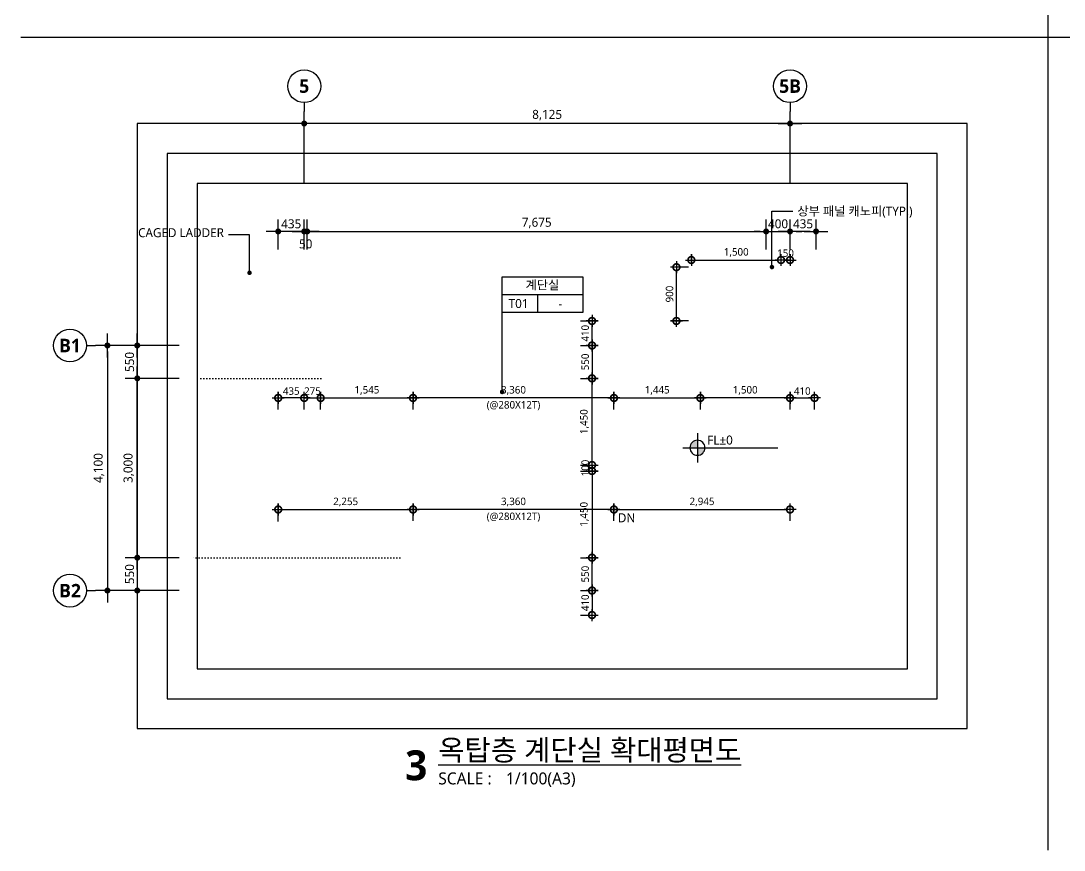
# Model space of a CAD drawing. Header units: millimetres. Extents: x 2325 to 124624, y 1250 to 28650.
# Drawn here: x 2325 to 19773, y 1250 to 15124 of the extents above; entities that cross this region are included whole.
import ezdxf
from ezdxf.enums import TextEntityAlignment as Align

# ---------------------------------------------------------------- set-up
doc = ezdxf.new("R2010")
doc.units = ezdxf.units.MM
doc.header["$LTSCALE"] = 200
doc.header["$PDMODE"] = 3
doc.linetypes.add('DOT-GAUN', pattern=[1.25, 0, -1.25])
doc.layers.get('Defpoints').update_dxf_attribs({"color": 137})
doc.layers.add('02Waste', color=171, linetype='Continuous', plot=False)
doc.layers.add('CEN-ETC', color=1, linetype='DOT-GAUN', plot=False)
for name, color, linetype in [('DIM', 7, 'Continuous'), ('DIM-INT', 7, 'Continuous'), ('SYM', 6, 'Continuous'), ('SYM-BUB', 3, 'Continuous'), ('SYM-LEAD', 6, 'Continuous'), ('SYM-LEVEL', 7, 'Continuous'), ('TEXT', 3, 'Continuous'), ('TEXT-NOTE', 6, 'Continuous')]:
    doc.layers.add(name, color=color, linetype=linetype)
doc.styles.add('맑은고딕', font='malgun.ttf')
doc.styles.add('맑은고딕B', font='malgunbd.ttf')
doc.styles.add('스타일1', font='malgun.ttf')
doc.dimstyles.new('CJA-S-50', dxfattribs={"dimscale": 50, "dimtxt": 2.5, "dimasz": 1, "dimexe": 2, "dimexo": 3, "dimgap": 1, "dimtad": 1, "dimdec": 0, "dimzin": 1, "dimdsep": 46, "dimlunit": 6, "dimtxsty": '스타일1', "dimblk": 'GAUN-DOT', "dimcen": -2, "dimdle": 2, "dimclrd": 256, "dimclre": 256, "dimclrt": 3, "dimadec": 0, "dimazin": 0, "dimtfac": 1, "dimtdec": 0, "dimtix": 1, "dimtmove": 2, "dimatfit": 3, "dimldrblk": 'DOTSMALL', "dimfxl": 1, "dimtolj": 1, "dimtzin": 1, "dimarcsym": 0})
doc.dimstyles.new('DIM-QD 1', dxfattribs={"dimscale": 100, "dimtxt": 3, "dimasz": 1.5, "dimexe": 1, "dimexo": 0, "dimgap": 1, "dimtad": 1, "dimdec": 3, "dimdsep": 46, "dimlunit": 6, "dimtxsty": '스타일1', "dimblk1": 'ARCHTICK', "dimblk2": 'DOT', "dimsah": 1, "dimcen": 0, "dimclrd": 256, "dimclre": 256, "dimclrt": 3, "dimazin": 2, "dimtfac": 1, "dimtdec": 3, "dimtix": 1, "dimtmove": 2, "dimatfit": 3, "dimldrblk": 'DOT', "dimfxl": 1, "dimtolj": 1, "dimtzin": 0, "dimarcsym": 0})
doc.dimstyles.new('GAUN-100', dxfattribs={"dimscale": 100, "dimtxt": 1.5, "dimasz": 1, "dimexe": 2, "dimexo": 3, "dimgap": 0.5, "dimtad": 1, "dimdec": 0, "dimzin": 1, "dimdsep": 46, "dimlunit": 6, "dimtxsty": '맑은고딕', "dimblk": 'CJDOT', "dimcen": 0.09, "dimdle": 1, "dimclrd": 256, "dimclre": 256, "dimclrt": 3, "dimadec": 0, "dimazin": 0, "dimtfac": 1, "dimtdec": 0, "dimtix": 1, "dimtmove": 2, "dimatfit": 3, "dimldrblk": 'CJDOT', "dimfxl": 1, "dimtolj": 1, "dimtzin": 1, "dimarcsym": 0})

# ---------------------------------------------------------------- blocks, each defined once
blk = doc.blocks.new('dwgtitle')
at = {"layer": 'SYM', "color": 3, "style": '스타일1'}
blk.add_text('SCALE :', height=4, dxfattribs=at).set_placement((12.25, -1.4))
for tag, p, height in [('%%UTITLE', (12.25, 6.59), 7), ('1/100', (34.89, -1.4), 4)]:
    blk.add_attdef(tag, p, '', height=height, dxfattribs=at)
at = {"layer": 'SYM', "color": 6, "style": '맑은고딕B'}
blk.add_attdef('A', text='', height=10, dxfattribs=at).set_placement((4.89, 5), align=Align.MIDDLE)
blk = doc.blocks.new('CJDOT')
blk.add_line((-2, 0), (2, 0))
at = {"const_width": 0.5}
blk.add_lwpolyline([(-0.25, 0, 1), (0.25, 0, 1)], format="xyb", close=True, dxfattribs=at)
blk = doc.blocks.new('*D70')
at = {"layer": 'Defpoints', "color": 0, "transparency": 16777216}
for p in [(7064, 13406), (7064, 12106), (15189, 12106)]:
    blk.add_point(p, dxfattribs=at)
at = {"layer": 'DIM', "lineweight": -2, "transparency": 16777216}
for p, q in [((7064, 12406), (7064, 13606)), ((15189, 12406), (15189, 13606)), ((15089, 13406), (7164, 13406))]:
    blk.add_line(p, q, dxfattribs=at)
at = {"layer": 'DIM', "lineweight": -2, "transparency": 16777216, "xscale": 100, "yscale": 100, "zscale": 100, "rotation": 180}
blk.add_blockref('CJDOT', (7064, 13406), dxfattribs=at)
at = {"layer": 'DIM', "lineweight": -2, "transparency": 16777216, "xscale": 100, "yscale": 100, "zscale": 100}
blk.add_blockref('CJDOT', (15189, 13406), dxfattribs=at)
at = {"layer": 'DIM', "color": 3, "transparency": 16777216, "insert": (11127, 13546), "char_height": 150, "attachment_point": 5, "style": '맑은고딕'}
blk.add_mtext('\\A1;8,125', dxfattribs=at)
blk = doc.blocks.new('*D71')
at = {"layer": 'Defpoints', "color": 0, "transparency": 16777216}
for p in [(7114, 11601), (7064, 11001), (7114, 11001)]:
    blk.add_point(p, dxfattribs=at)
at = {"layer": 'DIM', "lineweight": -2, "transparency": 16777216}
for p, q in [((7064, 11301), (7064, 11801)), ((7114, 11301), (7114, 11801)), ((6964, 11601), (6864, 11601)), ((7064, 11601), (7114, 11601)), ((7214, 11601), (7314, 11601))]:
    blk.add_line(p, q, dxfattribs=at)
at = {"layer": 'DIM', "lineweight": -2, "transparency": 16777216, "xscale": 100, "yscale": 100, "zscale": 100}
blk.add_blockref('CJDOT', (7064, 11601), dxfattribs=at)
at = {"layer": 'DIM', "lineweight": -2, "transparency": 16777216, "xscale": 100, "yscale": 100, "zscale": 100, "rotation": 180}
blk.add_blockref('CJDOT', (7114, 11601), dxfattribs=at)
at = {"layer": 'DIM', "color": 3, "transparency": 16777216, "insert": (7089, 11392), "char_height": 150, "attachment_point": 5, "style": '맑은고딕'}
blk.add_mtext('\\A1;50', dxfattribs=at)
blk = doc.blocks.new('*D69')
at = {"layer": 'Defpoints', "color": 0, "transparency": 16777216}
for p in [(15189, 11601), (14789, 11001), (15189, 11001)]:
    blk.add_point(p, dxfattribs=at)
at = {"layer": 'DIM', "lineweight": -2, "transparency": 16777216}
for p, q in [((14789, 11301), (14789, 11801)), ((15189, 11301), (15189, 11801)), ((14689, 11601), (14589, 11601)), ((14789, 11601), (15189, 11601)), ((15289, 11601), (15389, 11601))]:
    blk.add_line(p, q, dxfattribs=at)
at = {"layer": 'DIM', "lineweight": -2, "transparency": 16777216, "xscale": 100, "yscale": 100, "zscale": 100}
blk.add_blockref('CJDOT', (14789, 11601), dxfattribs=at)
at = {"layer": 'DIM', "lineweight": -2, "transparency": 16777216, "xscale": 100, "yscale": 100, "zscale": 100, "rotation": 180}
blk.add_blockref('CJDOT', (15189, 11601), dxfattribs=at)
at = {"layer": 'DIM', "color": 3, "transparency": 16777216, "insert": (14989, 11728), "char_height": 150, "attachment_point": 5, "style": '맑은고딕'}
blk.add_mtext('\\A1;400', dxfattribs=at)
blk = doc.blocks.new('_ARCHTICK')
at = {"color": 0, "linetype": 'ByBlock', "const_width": 0.15}
blk.add_lwpolyline([(-0.5, -0.5), (0.5, 0.5)], dxfattribs=at)
blk = doc.blocks.new('_DOT')
at = {"color": 0, "linetype": 'ByBlock'}
blk.add_line((-0.5, 0), (-1, 0), dxfattribs=at)
at = {"color": 0, "linetype": 'ByBlock', "const_width": 0.5}
blk.add_lwpolyline([(-0.25, 0, 1), (0.25, 0, 1)], format="xyb", close=True, dxfattribs=at)
blk = doc.blocks.new('GAUN-DOT')
at = {"linetype": 'ByBlock'}
for p, q in [((2, 0), (-2, 0)), ((0, -2), (0, 2))]:
    blk.add_line(p, q, dxfattribs=at)
at = {"const_width": 2.25}
blk.add_lwpolyline([(0, 0.28125, 1), (0, -0.28125, 1)], format="xyb", close=True, dxfattribs=at)
blk = doc.blocks.new('*D75')
at = {"layer": 'Defpoints', "color": 0, "transparency": 16777216}
for p in [(13289, 11003), (13639, 11003), (13639, 10103)]:
    blk.add_point(p, dxfattribs=at)
at = {"layer": 'DIM-INT', "lineweight": -2, "transparency": 16777216}
for p, q in [((13489, 11003), (13189, 11003)), ((13289, 10153), (13289, 10953)), ((13489, 10103), (13189, 10103))]:
    blk.add_line(p, q, dxfattribs=at)
at = {"layer": 'DIM-INT', "lineweight": -2, "transparency": 16777216, "xscale": 50, "yscale": 50, "zscale": 50}
for p, rotation in [((13289, 11003), 90), ((13289, 10103), 270)]:
    blk.add_blockref('GAUN-DOT', p, dxfattribs=dict(at, rotation=rotation))
at = {"layer": 'DIM-INT', "color": 3, "transparency": 16777216, "insert": (13174, 10553), "char_height": 125, "attachment_point": 5, "rotation": 90, "style": '스타일1'}
blk.add_mtext('\\A1;900', dxfattribs=at)
blk = doc.blocks.new('_DotSmall')
at = {"color": 0, "linetype": 'ByBlock', "const_width": 0.5}
blk.add_lwpolyline([(-0.0625, 0, 1), (0.0625, 0, 1)], format="xyb", close=True, dxfattribs=at)
blk = doc.blocks.new('*D76')
at = {"layer": 'Defpoints', "color": 0, "transparency": 16777216}
for p in [(15039, 11123), (13539, 10941), (15039, 10941)]:
    blk.add_point(p, dxfattribs=at)
at = {"layer": 'DIM-INT', "lineweight": -2, "transparency": 16777216}
for p, q in [((13539, 11091), (13539, 11223)), ((15039, 11091), (15039, 11223)), ((13589, 11123), (14989, 11123))]:
    blk.add_line(p, q, dxfattribs=at)
at = {"layer": 'DIM-INT', "lineweight": -2, "transparency": 16777216, "xscale": 50, "yscale": 50, "zscale": 50, "rotation": 180}
blk.add_blockref('GAUN-DOT', (13539, 11123), dxfattribs=at)
at = {"layer": 'DIM-INT', "lineweight": -2, "transparency": 16777216, "xscale": 50, "yscale": 50, "zscale": 50}
blk.add_blockref('GAUN-DOT', (15039, 11123), dxfattribs=at)
at = {"layer": 'DIM-INT', "color": 3, "transparency": 16777216, "insert": (14289, 11248), "char_height": 125, "attachment_point": 5, "style": '스타일1'}
blk.add_mtext('\\A1;1,500', dxfattribs=at)
blk = doc.blocks.new('LEVEL1')
at = {"layer": 'SYM-LEVEL'}
h = blk.add_hatch(color=6, dxfattribs=at)
edge = h.paths.add_edge_path()
edge.add_ellipse((4.87, 0), major_axis=(1.77, 1.77), ratio=1, start_angle=405, end_angle=495)
edge.add_line((2.37, 0), (4.87, 0))
edge.add_line((4.87, 0), (4.87, 2.5))
edge = h.paths.add_edge_path()
edge.add_ellipse((4.87, 0), major_axis=(1.77, 1.77), ratio=1, start_angle=225, end_angle=315)
edge.add_line((7.37, 0), (4.87, 0))
edge.add_line((4.87, 0), (4.87, -2.5))
at = {"layer": 'SYM-LEVEL', "color": 6}
for p, q in [((4.87, 4.87), (4.87, -4.87)), ((0, 0), (9.74, 0)), ((9.07, 0), (31.8, 0))]:
    blk.add_line(p, q, dxfattribs=at)
blk.add_ellipse((4.87, 0), major_axis=(1.77, 1.77), ratio=1, start_param=5.497787, end_param=11.780972, dxfattribs=at)
at = {"layer": 'SYM-LEVEL', "color": 3, "style": '스타일1'}
for tag, p in [('1층-바닥마감', (8.16, 1.11)), ('EL-+100', (8.16, -3.93))]:
    blk.add_attdef(tag, p, '', height=3, dxfattribs=at)
blk = doc.blocks.new('*D77')
at = {"layer": 'Defpoints', "color": 0, "transparency": 16777216}
for p in [(15039, 11123), (15039, 11001), (15189, 11001)]:
    blk.add_point(p, dxfattribs=at)
at = {"layer": 'DIM-INT', "lineweight": -2, "transparency": 16777216}
for p, q in [((15039, 11151), (15039, 11223)), ((15189, 11151), (15189, 11223)), ((14989, 11123), (14939, 11123)), ((15189, 11123), (15039, 11123)), ((15239, 11123), (15289, 11123))]:
    blk.add_line(p, q, dxfattribs=at)
at = {"layer": 'DIM-INT', "lineweight": -2, "transparency": 16777216, "xscale": 50, "yscale": 50, "zscale": 50}
blk.add_blockref('GAUN-DOT', (15039, 11123), dxfattribs=at)
at = {"layer": 'DIM-INT', "lineweight": -2, "transparency": 16777216, "xscale": 50, "yscale": 50, "zscale": 50, "rotation": 180}
blk.add_blockref('GAUN-DOT', (15189, 11123), dxfattribs=at)
at = {"layer": 'DIM-INT', "color": 3, "transparency": 16777216, "insert": (15114, 11238), "char_height": 125, "attachment_point": 5, "style": '스타일1'}
blk.add_mtext('\\A1;150', dxfattribs=at)
blk = doc.blocks.new('NEW_BUB')
at = {"layer": 'SYM-BUB', "color": 6}
blk.add_line((0, 3), (0, 0), dxfattribs=at)
blk.add_circle((0, 8.5), 5.5, dxfattribs=at)
at = {"layer": 'SYM-BUB', "color": 3, "style": '맑은고딕B'}
blk.add_attdef('X', text='', height=4.5, dxfattribs=at).set_placement((0, 8.5), align=Align.MIDDLE)
blk = doc.blocks.new('*D87')
at = {"layer": 'Defpoints', "color": 0, "transparency": 16777216}
for p in [(5272, 9693), (3772, 5593), (5272, 5593)]:
    blk.add_point(p, dxfattribs=at)
at = {"layer": 'DIM', "lineweight": -2, "transparency": 16777216}
for p, q in [((4972, 9693), (3572, 9693)), ((3772, 9593), (3772, 5693)), ((4972, 5593), (3572, 5593))]:
    blk.add_line(p, q, dxfattribs=at)
at = {"layer": 'DIM', "lineweight": -2, "transparency": 16777216, "xscale": 100, "yscale": 100, "zscale": 100}
for p, rotation in [((3772, 9693), 90), ((3772, 5593), 270)]:
    blk.add_blockref('CJDOT', p, dxfattribs=dict(at, rotation=rotation))
at = {"layer": 'DIM', "color": 3, "transparency": 16777216, "insert": (3631, 7643), "char_height": 150, "attachment_point": 5, "rotation": 90, "style": '맑은고딕'}
blk.add_mtext('\\A1;4,100', dxfattribs=at)
blk = doc.blocks.new('*D88')
at = {"layer": 'Defpoints', "color": 0, "transparency": 16777216}
for p in [(4272, 9143), (5272, 9143), (5272, 6143)]:
    blk.add_point(p, dxfattribs=at)
at = {"layer": 'DIM', "lineweight": -2, "transparency": 16777216}
for p, q in [((4972, 9143), (4072, 9143)), ((4272, 6243), (4272, 9043)), ((4972, 6143), (4072, 6143))]:
    blk.add_line(p, q, dxfattribs=at)
at = {"layer": 'DIM', "lineweight": -2, "transparency": 16777216, "xscale": 100, "yscale": 100, "zscale": 100}
for p, rotation in [((4272, 9143), 90), ((4272, 6143), 270)]:
    blk.add_blockref('CJDOT', p, dxfattribs=dict(at, rotation=rotation))
at = {"layer": 'DIM', "color": 3, "transparency": 16777216, "insert": (4131, 7643), "char_height": 150, "attachment_point": 5, "rotation": 90, "style": '맑은고딕'}
blk.add_mtext('\\A1;3,000', dxfattribs=at)
blk = doc.blocks.new('room')
at = {"layer": 'TEXT-NOTE'}
for p, q in [((0, 0), (0, 12)), ((0, 12), (27, 12)), ((27, 12), (27, 0)), ((0, 6), (27, 6)), ((12, 0), (12, 6)), ((27, 0), (0, 0))]:
    blk.add_line(p, q, dxfattribs=at)
at = {"layer": 'TEXT-NOTE', "color": 3, "style": '스타일1'}
for tag, p in [('실명', (13.5, 9.28)), ('101', (5.53, 3.02)), ('2400', (19.5, 3))]:
    blk.add_attdef(tag, text='', height=3, dxfattribs=at).set_placement(p, align=Align.MIDDLE)
blk = doc.blocks.new('*D89')
at = {"layer": 'Defpoints', "color": 0, "transparency": 16777216}
for p in [(5272, 9693), (4272, 9143), (5272, 9143)]:
    blk.add_point(p, dxfattribs=at)
at = {"layer": 'DIM', "lineweight": -2, "transparency": 16777216}
for p, q in [((4972, 9693), (4072, 9693)), ((4272, 9593), (4272, 9243)), ((4972, 9143), (4072, 9143))]:
    blk.add_line(p, q, dxfattribs=at)
at = {"layer": 'DIM', "lineweight": -2, "transparency": 16777216, "xscale": 100, "yscale": 100, "zscale": 100}
for p, rotation in [((4272, 9693), 90), ((4272, 9143), 270)]:
    blk.add_blockref('CJDOT', p, dxfattribs=dict(at, rotation=rotation))
at = {"layer": 'DIM', "color": 3, "transparency": 16777216, "insert": (4144, 9418), "char_height": 150, "attachment_point": 5, "rotation": 90, "style": '맑은고딕'}
blk.add_mtext('\\A1;550', dxfattribs=at)
blk = doc.blocks.new('*D90')
at = {"layer": 'Defpoints', "color": 0, "transparency": 16777216}
for p in [(8884, 8815), (7339, 8474), (8884, 8474)]:
    blk.add_point(p, dxfattribs=at)
at = {"layer": 'DIM-INT', "lineweight": -2, "transparency": 16777216}
for p, q in [((7339, 8624), (7339, 8915)), ((8884, 8624), (8884, 8915)), ((7389, 8815), (8834, 8815))]:
    blk.add_line(p, q, dxfattribs=at)
at = {"layer": 'DIM-INT', "lineweight": -2, "transparency": 16777216, "xscale": 50, "yscale": 50, "zscale": 50, "rotation": 180}
blk.add_blockref('GAUN-DOT', (7339, 8815), dxfattribs=at)
at = {"layer": 'DIM-INT', "lineweight": -2, "transparency": 16777216, "xscale": 50, "yscale": 50, "zscale": 50}
blk.add_blockref('GAUN-DOT', (8884, 8815), dxfattribs=at)
at = {"layer": 'DIM-INT', "color": 3, "transparency": 16777216, "insert": (8112, 8941), "char_height": 125, "attachment_point": 5, "style": '스타일1'}
blk.add_mtext('\\A1;1,545', dxfattribs=at)
blk = doc.blocks.new('*D91')
at = {"layer": 'Defpoints', "color": 0, "transparency": 16777216}
for p in [(8884, 8815), (8884, 8474), (12244, 8474)]:
    blk.add_point(p, dxfattribs=at)
at = {"layer": 'DIM-INT', "lineweight": -2, "transparency": 16777216}
for p, q in [((8884, 8624), (8884, 8915)), ((12244, 8624), (12244, 8915)), ((12194, 8815), (8934, 8815))]:
    blk.add_line(p, q, dxfattribs=at)
at = {"layer": 'DIM-INT', "lineweight": -2, "transparency": 16777216, "xscale": 50, "yscale": 50, "zscale": 50, "rotation": 180}
blk.add_blockref('GAUN-DOT', (8884, 8815), dxfattribs=at)
at = {"layer": 'DIM-INT', "lineweight": -2, "transparency": 16777216, "xscale": 50, "yscale": 50, "zscale": 50}
blk.add_blockref('GAUN-DOT', (12244, 8815), dxfattribs=at)
at = {"layer": 'DIM-INT', "color": 3, "transparency": 16777216, "char_height": 125, "attachment_point": 5, "style": '스타일1'}
for s, insert in [('\\A1;3,360', (10564, 8940)), ('\\A1;(@280X12T)', (10564, 8687))]:
    blk.add_mtext(s, dxfattribs=dict(at, insert=insert))
blk = doc.blocks.new('*D92')
at = {"layer": 'Defpoints', "color": 0, "transparency": 16777216}
for p in [(13689, 8815), (12244, 8474), (13689, 8474)]:
    blk.add_point(p, dxfattribs=at)
at = {"layer": 'DIM-INT', "lineweight": -2, "transparency": 16777216}
for p, q in [((12244, 8624), (12244, 8915)), ((13689, 8624), (13689, 8915)), ((12294, 8815), (13639, 8815))]:
    blk.add_line(p, q, dxfattribs=at)
at = {"layer": 'DIM-INT', "lineweight": -2, "transparency": 16777216, "xscale": 50, "yscale": 50, "zscale": 50, "rotation": 180}
blk.add_blockref('GAUN-DOT', (12244, 8815), dxfattribs=at)
at = {"layer": 'DIM-INT', "lineweight": -2, "transparency": 16777216, "xscale": 50, "yscale": 50, "zscale": 50}
blk.add_blockref('GAUN-DOT', (13689, 8815), dxfattribs=at)
at = {"layer": 'DIM-INT', "color": 3, "transparency": 16777216, "insert": (12967, 8941), "char_height": 125, "attachment_point": 5, "style": '스타일1'}
blk.add_mtext('\\A1;1,445', dxfattribs=at)
blk = doc.blocks.new('*D93')
at = {"layer": 'Defpoints', "color": 0, "transparency": 16777216}
for p in [(8884, 6949), (6629, 6596), (8884, 6607)]:
    blk.add_point(p, dxfattribs=at)
at = {"layer": 'DIM-INT', "lineweight": -2, "transparency": 16777216}
for p, q in [((6629, 6746), (6629, 7049)), ((8884, 6757), (8884, 7049)), ((6679, 6949), (8834, 6949))]:
    blk.add_line(p, q, dxfattribs=at)
at = {"layer": 'DIM-INT', "lineweight": -2, "transparency": 16777216, "xscale": 50, "yscale": 50, "zscale": 50, "rotation": 180}
blk.add_blockref('GAUN-DOT', (6629, 6949), dxfattribs=at)
at = {"layer": 'DIM-INT', "lineweight": -2, "transparency": 16777216, "xscale": 50, "yscale": 50, "zscale": 50}
blk.add_blockref('GAUN-DOT', (8884, 6949), dxfattribs=at)
at = {"layer": 'DIM-INT', "color": 3, "transparency": 16777216, "insert": (7757, 7074), "char_height": 125, "attachment_point": 5, "style": '스타일1'}
blk.add_mtext('\\A1;2,255', dxfattribs=at)
blk = doc.blocks.new('*D94')
at = {"layer": 'Defpoints', "color": 0, "transparency": 16777216}
for p in [(8884, 6949), (8884, 6607), (12244, 6607)]:
    blk.add_point(p, dxfattribs=at)
at = {"layer": 'DIM-INT', "lineweight": -2, "transparency": 16777216}
for p, q in [((8884, 6757), (8884, 7049)), ((12244, 6757), (12244, 7049)), ((12194, 6949), (8934, 6949))]:
    blk.add_line(p, q, dxfattribs=at)
at = {"layer": 'DIM-INT', "lineweight": -2, "transparency": 16777216, "xscale": 50, "yscale": 50, "zscale": 50, "rotation": 180}
blk.add_blockref('GAUN-DOT', (8884, 6949), dxfattribs=at)
at = {"layer": 'DIM-INT', "lineweight": -2, "transparency": 16777216, "xscale": 50, "yscale": 50, "zscale": 50}
blk.add_blockref('GAUN-DOT', (12244, 6949), dxfattribs=at)
at = {"layer": 'DIM-INT', "color": 3, "transparency": 16777216, "char_height": 125, "attachment_point": 5, "style": '스타일1'}
for s, insert in [('\\A1;3,360', (10564, 7074)), ('\\A1;(@280X12T)', (10564, 6821))]:
    blk.add_mtext(s, dxfattribs=dict(at, insert=insert))
blk = doc.blocks.new('*D95')
at = {"layer": 'Defpoints', "color": 0, "transparency": 16777216}
for p in [(15189, 6949), (12244, 6607), (15189, 6607)]:
    blk.add_point(p, dxfattribs=at)
at = {"layer": 'DIM-INT', "lineweight": -2, "transparency": 16777216}
for p, q in [((12244, 6757), (12244, 7049)), ((15189, 6757), (15189, 7049)), ((12294, 6949), (15139, 6949))]:
    blk.add_line(p, q, dxfattribs=at)
at = {"layer": 'DIM-INT', "lineweight": -2, "transparency": 16777216, "xscale": 50, "yscale": 50, "zscale": 50, "rotation": 180}
blk.add_blockref('GAUN-DOT', (12244, 6949), dxfattribs=at)
at = {"layer": 'DIM-INT', "lineweight": -2, "transparency": 16777216, "xscale": 50, "yscale": 50, "zscale": 50}
blk.add_blockref('GAUN-DOT', (15189, 6949), dxfattribs=at)
at = {"layer": 'DIM-INT', "color": 3, "transparency": 16777216, "insert": (13717, 7074), "char_height": 125, "attachment_point": 5, "style": '스타일1'}
blk.add_mtext('\\A1;2,945', dxfattribs=at)
blk = doc.blocks.new('*D96')
at = {"layer": 'Defpoints', "color": 0, "transparency": 16777216}
for p in [(11536, 7593), (11536, 6143), (11878, 6143)]:
    blk.add_point(p, dxfattribs=at)
at = {"layer": 'DIM-INT', "lineweight": -2, "transparency": 16777216}
for p, q in [((11686, 7593), (11978, 7593)), ((11878, 7543), (11878, 6193)), ((11686, 6143), (11978, 6143))]:
    blk.add_line(p, q, dxfattribs=at)
at = {"layer": 'DIM-INT', "lineweight": -2, "transparency": 16777216, "xscale": 50, "yscale": 50, "zscale": 50}
for p, rotation in [((11878, 7593), 90), ((11878, 6143), 270)]:
    blk.add_blockref('GAUN-DOT', p, dxfattribs=dict(at, rotation=rotation))
at = {"layer": 'DIM-INT', "color": 3, "transparency": 16777216, "insert": (11752, 6868), "char_height": 125, "attachment_point": 5, "rotation": 90, "style": '스타일1'}
blk.add_mtext('\\A1;1,450', dxfattribs=at)
blk = doc.blocks.new('*D97')
at = {"layer": 'Defpoints', "color": 0, "transparency": 16777216}
for p in [(11536, 7693), (11878, 7693), (11536, 7593)]:
    blk.add_point(p, dxfattribs=at)
at = {"layer": 'DIM-INT', "lineweight": -2, "transparency": 16777216}
for p, q in [((11686, 7693), (11978, 7693)), ((11878, 7743), (11878, 7793)), ((11878, 7593), (11878, 7693)), ((11686, 7593), (11978, 7593)), ((11878, 7543), (11878, 7493))]:
    blk.add_line(p, q, dxfattribs=at)
at = {"layer": 'DIM-INT', "lineweight": -2, "transparency": 16777216, "xscale": 50, "yscale": 50, "zscale": 50}
for p, rotation in [((11878, 7693), 270), ((11878, 7593), 90)]:
    blk.add_blockref('GAUN-DOT', p, dxfattribs=dict(at, rotation=rotation))
at = {"layer": 'DIM-INT', "color": 3, "transparency": 16777216, "insert": (11763, 7643), "char_height": 125, "attachment_point": 5, "rotation": 90, "style": '스타일1'}
blk.add_mtext('\\A1;100', dxfattribs=at)
blk = doc.blocks.new('*D98')
at = {"layer": 'Defpoints', "color": 0, "transparency": 16777216}
for p in [(11536, 9143), (11878, 9143), (11536, 7693)]:
    blk.add_point(p, dxfattribs=at)
at = {"layer": 'DIM-INT', "lineweight": -2, "transparency": 16777216}
for p, q in [((11686, 9143), (11978, 9143)), ((11878, 7743), (11878, 9093)), ((11686, 7693), (11978, 7693))]:
    blk.add_line(p, q, dxfattribs=at)
at = {"layer": 'DIM-INT', "lineweight": -2, "transparency": 16777216, "xscale": 50, "yscale": 50, "zscale": 50}
for p, rotation in [((11878, 9143), 90), ((11878, 7693), 270)]:
    blk.add_blockref('GAUN-DOT', p, dxfattribs=dict(at, rotation=rotation))
at = {"layer": 'DIM-INT', "color": 3, "transparency": 16777216, "insert": (11752, 8418), "char_height": 125, "attachment_point": 5, "rotation": 90, "style": '스타일1'}
blk.add_mtext('\\A1;1,450', dxfattribs=at)
blk = doc.blocks.new('*D99')
at = {"layer": 'Defpoints', "color": 0, "transparency": 16777216}
for p in [(5272, 6143), (4272, 5593), (5272, 5593)]:
    blk.add_point(p, dxfattribs=at)
at = {"layer": 'DIM', "lineweight": -2, "transparency": 16777216}
for p, q in [((4972, 6143), (4072, 6143)), ((4272, 6043), (4272, 5693)), ((4972, 5593), (4072, 5593))]:
    blk.add_line(p, q, dxfattribs=at)
at = {"layer": 'DIM', "lineweight": -2, "transparency": 16777216, "xscale": 100, "yscale": 100, "zscale": 100}
for p, rotation in [((4272, 6143), 90), ((4272, 5593), 270)]:
    blk.add_blockref('CJDOT', p, dxfattribs=dict(at, rotation=rotation))
at = {"layer": 'DIM', "color": 3, "transparency": 16777216, "insert": (4144, 5868), "char_height": 150, "attachment_point": 5, "rotation": 90, "style": '맑은고딕'}
blk.add_mtext('\\A1;550', dxfattribs=at)
blk = doc.blocks.new('*D100')
at = {"layer": 'Defpoints', "color": 0, "transparency": 16777216}
for p in [(6629, 8815), (6629, 8474), (7064, 8474)]:
    blk.add_point(p, dxfattribs=at)
at = {"layer": 'DIM-INT', "lineweight": -2, "transparency": 16777216}
for p, q in [((6629, 8624), (6629, 8915)), ((7064, 8624), (7064, 8915)), ((7014, 8815), (6679, 8815))]:
    blk.add_line(p, q, dxfattribs=at)
at = {"layer": 'DIM-INT', "lineweight": -2, "transparency": 16777216, "xscale": 50, "yscale": 50, "zscale": 50, "rotation": 180}
blk.add_blockref('GAUN-DOT', (6629, 8815), dxfattribs=at)
at = {"layer": 'DIM-INT', "lineweight": -2, "transparency": 16777216, "xscale": 50, "yscale": 50, "zscale": 50}
blk.add_blockref('GAUN-DOT', (7064, 8815), dxfattribs=at)
at = {"layer": 'DIM-INT', "color": 3, "transparency": 16777216, "insert": (6847, 8930), "char_height": 125, "attachment_point": 5, "style": '스타일1'}
blk.add_mtext('\\A1;435', dxfattribs=at)
blk = doc.blocks.new('*D86')
at = {"layer": 'Defpoints', "color": 0, "transparency": 16777216}
for p in [(11536, 9693), (11536, 9143), (11878, 9143)]:
    blk.add_point(p, dxfattribs=at)
at = {"layer": 'DIM-INT', "lineweight": -2, "transparency": 16777216}
for p, q in [((11686, 9693), (11978, 9693)), ((11878, 9643), (11878, 9193)), ((11686, 9143), (11978, 9143))]:
    blk.add_line(p, q, dxfattribs=at)
at = {"layer": 'DIM-INT', "lineweight": -2, "transparency": 16777216, "xscale": 50, "yscale": 50, "zscale": 50}
for p, rotation in [((11878, 9693), 90), ((11878, 9143), 270)]:
    blk.add_blockref('GAUN-DOT', p, dxfattribs=dict(at, rotation=rotation))
at = {"layer": 'DIM-INT', "color": 3, "transparency": 16777216, "insert": (11763, 9418), "char_height": 125, "attachment_point": 5, "rotation": 90, "style": '스타일1'}
blk.add_mtext('\\A1;550', dxfattribs=at)
blk = doc.blocks.new('*D85')
at = {"layer": 'Defpoints', "color": 0, "transparency": 16777216}
for p in [(11536, 6143), (11878, 6143), (11536, 5593)]:
    blk.add_point(p, dxfattribs=at)
at = {"layer": 'DIM-INT', "lineweight": -2, "transparency": 16777216}
for p, q in [((11686, 6143), (11978, 6143)), ((11878, 5643), (11878, 6093)), ((11686, 5593), (11978, 5593))]:
    blk.add_line(p, q, dxfattribs=at)
at = {"layer": 'DIM-INT', "lineweight": -2, "transparency": 16777216, "xscale": 50, "yscale": 50, "zscale": 50}
for p, rotation in [((11878, 6143), 90), ((11878, 5593), 270)]:
    blk.add_blockref('GAUN-DOT', p, dxfattribs=dict(at, rotation=rotation))
at = {"layer": 'DIM-INT', "color": 3, "transparency": 16777216, "insert": (11763, 5868), "char_height": 125, "attachment_point": 5, "rotation": 90, "style": '스타일1'}
blk.add_mtext('\\A1;550', dxfattribs=at)
blk = doc.blocks.new('*D102')
at = {"layer": 'Defpoints', "color": 0, "transparency": 16777216}
for p in [(11536, 10103), (11878, 10103), (11536, 9693)]:
    blk.add_point(p, dxfattribs=at)
at = {"layer": 'DIM-INT', "lineweight": -2, "transparency": 16777216}
for p, q in [((11686, 10103), (11978, 10103)), ((11878, 9743), (11878, 10053)), ((11686, 9693), (11978, 9693))]:
    blk.add_line(p, q, dxfattribs=at)
at = {"layer": 'DIM-INT', "lineweight": -2, "transparency": 16777216, "xscale": 50, "yscale": 50, "zscale": 50}
for p, rotation in [((11878, 10103), 90), ((11878, 9693), 270)]:
    blk.add_blockref('GAUN-DOT', p, dxfattribs=dict(at, rotation=rotation))
at = {"layer": 'DIM-INT', "color": 3, "transparency": 16777216, "insert": (11763, 9898), "char_height": 125, "attachment_point": 5, "rotation": 90, "style": '스타일1'}
blk.add_mtext('\\A1;410', dxfattribs=at)
blk = doc.blocks.new('*D103')
at = {"layer": 'Defpoints', "color": 0, "transparency": 16777216}
for p in [(11536, 5593), (11536, 5183), (11878, 5183)]:
    blk.add_point(p, dxfattribs=at)
at = {"layer": 'DIM-INT', "lineweight": -2, "transparency": 16777216}
for p, q in [((11686, 5593), (11978, 5593)), ((11878, 5543), (11878, 5233)), ((11686, 5183), (11978, 5183))]:
    blk.add_line(p, q, dxfattribs=at)
at = {"layer": 'DIM-INT', "lineweight": -2, "transparency": 16777216, "xscale": 50, "yscale": 50, "zscale": 50}
for p, rotation in [((11878, 5593), 90), ((11878, 5183), 270)]:
    blk.add_blockref('GAUN-DOT', p, dxfattribs=dict(at, rotation=rotation))
at = {"layer": 'DIM-INT', "color": 3, "transparency": 16777216, "insert": (11763, 5388), "char_height": 125, "attachment_point": 5, "rotation": 90, "style": '스타일1'}
blk.add_mtext('\\A1;410', dxfattribs=at)
blk = doc.blocks.new('*D104')
at = {"layer": 'Defpoints', "color": 0, "transparency": 16777216}
for p in [(13689, 8815), (13689, 8474), (15189, 8474)]:
    blk.add_point(p, dxfattribs=at)
at = {"layer": 'DIM-INT', "lineweight": -2, "transparency": 16777216}
for p, q in [((13689, 8624), (13689, 8915)), ((15189, 8624), (15189, 8915)), ((15139, 8815), (13739, 8815))]:
    blk.add_line(p, q, dxfattribs=at)
at = {"layer": 'DIM-INT', "lineweight": -2, "transparency": 16777216, "xscale": 50, "yscale": 50, "zscale": 50, "rotation": 180}
blk.add_blockref('GAUN-DOT', (13689, 8815), dxfattribs=at)
at = {"layer": 'DIM-INT', "lineweight": -2, "transparency": 16777216, "xscale": 50, "yscale": 50, "zscale": 50}
blk.add_blockref('GAUN-DOT', (15189, 8815), dxfattribs=at)
at = {"layer": 'DIM-INT', "color": 3, "transparency": 16777216, "insert": (14439, 8941), "char_height": 125, "attachment_point": 5, "style": '스타일1'}
blk.add_mtext('\\A1;1,500', dxfattribs=at)
blk = doc.blocks.new('*D105')
at = {"layer": 'Defpoints', "color": 0, "transparency": 16777216}
for p in [(15599, 8815), (15189, 8474), (15599, 8474)]:
    blk.add_point(p, dxfattribs=at)
at = {"layer": 'DIM-INT', "lineweight": -2, "transparency": 16777216}
for p, q in [((15189, 8624), (15189, 8915)), ((15599, 8624), (15599, 8915)), ((15239, 8815), (15549, 8815))]:
    blk.add_line(p, q, dxfattribs=at)
at = {"layer": 'DIM-INT', "lineweight": -2, "transparency": 16777216, "xscale": 50, "yscale": 50, "zscale": 50, "rotation": 180}
blk.add_blockref('GAUN-DOT', (15189, 8815), dxfattribs=at)
at = {"layer": 'DIM-INT', "lineweight": -2, "transparency": 16777216, "xscale": 50, "yscale": 50, "zscale": 50}
blk.add_blockref('GAUN-DOT', (15599, 8815), dxfattribs=at)
at = {"layer": 'DIM-INT', "color": 3, "transparency": 16777216, "insert": (15394, 8930), "char_height": 125, "attachment_point": 5, "style": '스타일1'}
blk.add_mtext('\\A1;410', dxfattribs=at)
blk = doc.blocks.new('*D106')
at = {"layer": 'Defpoints', "color": 0, "transparency": 16777216}
for p in [(7339, 8815), (7064, 8474), (7339, 8474)]:
    blk.add_point(p, dxfattribs=at)
at = {"layer": 'DIM-INT', "lineweight": -2, "transparency": 16777216}
for p, q in [((7064, 8624), (7064, 8915)), ((7339, 8624), (7339, 8915)), ((7014, 8815), (6964, 8815)), ((7064, 8815), (7339, 8815)), ((7389, 8815), (7439, 8815))]:
    blk.add_line(p, q, dxfattribs=at)
at = {"layer": 'DIM-INT', "lineweight": -2, "transparency": 16777216, "xscale": 50, "yscale": 50, "zscale": 50}
blk.add_blockref('GAUN-DOT', (7064, 8815), dxfattribs=at)
at = {"layer": 'DIM-INT', "lineweight": -2, "transparency": 16777216, "xscale": 50, "yscale": 50, "zscale": 50, "rotation": 180}
blk.add_blockref('GAUN-DOT', (7339, 8815), dxfattribs=at)
at = {"layer": 'DIM-INT', "color": 3, "transparency": 16777216, "insert": (7202, 8930), "char_height": 125, "attachment_point": 5, "style": '스타일1'}
blk.add_mtext('\\A1;275', dxfattribs=at)
blk = doc.blocks.new('*D262')
at = {"layer": 'Defpoints', "color": 0, "transparency": 16777216}
for p in [(14789, 11601), (7114, 11001), (14789, 11001)]:
    blk.add_point(p, dxfattribs=at)
at = {"layer": 'DIM', "lineweight": -2, "transparency": 16777216}
for p, q in [((7114, 11301), (7114, 11801)), ((14789, 11301), (14789, 11801)), ((7214, 11601), (14689, 11601))]:
    blk.add_line(p, q, dxfattribs=at)
at = {"layer": 'DIM', "lineweight": -2, "transparency": 16777216, "xscale": 100, "yscale": 100, "zscale": 100, "rotation": 180}
blk.add_blockref('CJDOT', (7114, 11601), dxfattribs=at)
at = {"layer": 'DIM', "lineweight": -2, "transparency": 16777216, "xscale": 100, "yscale": 100, "zscale": 100}
blk.add_blockref('CJDOT', (14789, 11601), dxfattribs=at)
at = {"layer": 'DIM', "color": 3, "transparency": 16777216, "insert": (10952, 11741), "char_height": 150, "attachment_point": 5, "style": '맑은고딕'}
blk.add_mtext('\\A1;7,675', dxfattribs=at)
blk = doc.blocks.new('*D264')
at = {"layer": 'Defpoints', "color": 0, "transparency": 16777216}
for p in [(6629, 11601), (6629, 11001), (7064, 11001)]:
    blk.add_point(p, dxfattribs=at)
at = {"layer": 'DIM', "lineweight": -2, "transparency": 16777216}
for p, q in [((6629, 11301), (6629, 11801)), ((7064, 11301), (7064, 11801)), ((6964, 11601), (6729, 11601))]:
    blk.add_line(p, q, dxfattribs=at)
at = {"layer": 'DIM', "lineweight": -2, "transparency": 16777216, "xscale": 100, "yscale": 100, "zscale": 100, "rotation": 180}
blk.add_blockref('CJDOT', (6629, 11601), dxfattribs=at)
at = {"layer": 'DIM', "lineweight": -2, "transparency": 16777216, "xscale": 100, "yscale": 100, "zscale": 100}
blk.add_blockref('CJDOT', (7064, 11601), dxfattribs=at)
at = {"layer": 'DIM', "color": 3, "transparency": 16777216, "insert": (6847, 11728), "char_height": 150, "attachment_point": 5, "style": '맑은고딕'}
blk.add_mtext('\\A1;435', dxfattribs=at)
blk = doc.blocks.new('*D265')
at = {"layer": 'Defpoints', "color": 0, "transparency": 16777216}
for p in [(15189, 11601), (15189, 11001), (15624, 11001)]:
    blk.add_point(p, dxfattribs=at)
at = {"layer": 'DIM', "lineweight": -2, "transparency": 16777216}
for p, q in [((15189, 11301), (15189, 11801)), ((15624, 11301), (15624, 11801)), ((15524, 11601), (15289, 11601))]:
    blk.add_line(p, q, dxfattribs=at)
at = {"layer": 'DIM', "lineweight": -2, "transparency": 16777216, "xscale": 100, "yscale": 100, "zscale": 100, "rotation": 180}
blk.add_blockref('CJDOT', (15189, 11601), dxfattribs=at)
at = {"layer": 'DIM', "lineweight": -2, "transparency": 16777216, "xscale": 100, "yscale": 100, "zscale": 100}
blk.add_blockref('CJDOT', (15624, 11601), dxfattribs=at)
at = {"layer": 'DIM', "color": 3, "transparency": 16777216, "insert": (15407, 11728), "char_height": 150, "attachment_point": 5, "style": '맑은고딕'}
blk.add_mtext('\\A1;435', dxfattribs=at)

msp = doc.modelspace()

# ---------------------------------------------------------------- linework, layer by layer
at = {"layer": '02Waste'}
for p, q in [((19500, 28650), (19500, 1250)), ((2325, 14850), (36675, 14850))]:
    msp.add_line(p, q, dxfattribs=at)
for points in [[(4271.5, 3284.1), (18151.7, 3284.1), (18151.7, 13405.7), (4271.5, 13405.7)], [(4771.5, 3784.1), (17651.7, 3784.1), (17651.7, 12905.7), (4771.5, 12905.7)], [(5271.5, 4284.1), (17151.7, 4284.1), (17151.7, 12405.7), (5271.5, 12405.7)]]:
    msp.add_lwpolyline(points, close=True, dxfattribs=at)
at = {"layer": 'CEN-ETC', "ltscale": 0.2}
for p, q in [((7339.2, 9142.5), (5271.5, 9142.5)), ((8664.2, 6142.5), (5171.5, 6142.5))]:
    msp.add_line(p, q, dxfattribs=at)

# ---------------------------------------------------------------- block references
at = {"layer": 'SYM', "xscale": 50.00000000004174, "yscale": 50.00000000004174, "zscale": 50.00000000004174}
msp.add_blockref('dwgtitle', (8693.1, 2419.7), dxfattribs=at).add_auto_attribs({'%%UTITLE': '%%u옥탑층 계단실 확대평면도', '1/100': '1/100(A3)', 'A': '3'})
at = {"layer": 'SYM-BUB', "xscale": 50.00000000004174, "yscale": 50.00000000004174, "zscale": 50.00000000004174}
for p, values in [((7064.2, 13605.7), {'X': '5'}), ((15189.2, 13605.7), {'X': '5B'})]:
    msp.add_blockref('NEW_BUB', p, dxfattribs=at).add_auto_attribs(values)
at = {"layer": 'SYM-BUB'}
ref = msp.add_blockref('NEW_BUB', (3571.5, 9692.5), dxfattribs=dict(at, xscale=50.00000000004174, yscale=50.00000000004174, zscale=50.00000000004174, rotation=90))
ref.add_attrib('X', 'B1', dxfattribs={"color": 3, "height": 225, "style": '맑은고딕B'}).set_placement((3146.5, 9692.5), align=Align.MIDDLE)
ref = msp.add_blockref('NEW_BUB', (3571.5, 5592.5), dxfattribs=dict(at, xscale=50.00000000004174, yscale=50.00000000004174, zscale=50.00000000004174, rotation=90))
ref.add_attrib('X', 'B2', dxfattribs={"color": 3, "height": 225, "style": '맑은고딕B'}).set_placement((3146.5, 5592.5), align=Align.MIDDLE)
at = {"layer": 'SYM-LEVEL'}
ref = msp.add_blockref('LEVEL1', (13397.2, 7981), dxfattribs=dict(at, xscale=50.00000000004174, yscale=50.00000000004174, zscale=50.00000000004174))
ref.add_attrib('1층-바닥마감', 'FL±0', (13805.1, 8036.3), dxfattribs={"color": 3, "height": 150, "style": '스타일1'})
at = {"layer": 'TEXT-NOTE'}
ref = msp.add_blockref('room', (10373.1, 10244), dxfattribs=dict(at, xscale=50, yscale=50, zscale=50))
ref.add_attrib('2400', '-', dxfattribs={"color": 3, "height": 150, "style": '스타일1'}).set_placement((11348.1, 10394), align=Align.MIDDLE_CENTER)
ref.add_attrib('101', 'T01', dxfattribs={"color": 3, "height": 150, "style": '스타일1'}).set_placement((10649.4, 10395), align=Align.MIDDLE)
ref.add_attrib('실명', '계단실', dxfattribs={"color": 3, "height": 150, "style": '스타일1'}).set_placement((11048.1, 10708.2), align=Align.MIDDLE)

# ---------------------------------------------------------------- texts
at = {"layer": 'TEXT', "color": 3, "style": '스타일1'}
for s, p in [('상부 패널 캐노피(TYP.)', (15311.6, 11866.6)), ('CAGED LADDER', (4285.8, 11505.2))]:
    msp.add_text(s, height=150, dxfattribs=at).set_placement(p)
msp.add_text('DN', height=150, dxfattribs=at).set_placement((12455.3, 6734.8), align=Align.CENTER)

# ---------------------------------------------------------------- dimensions: what is measured, and where the dimension line sits
at = {"layer": 'DIM'}
for base, p1, p2, picture, middle in [((7064.2, 13405.7), (15189.2, 12105.7), (7064.2, 12105.7), '*D70', (11126.7, 13546.2)), ((6629.2, 11600.6), (7064.2, 11000.6), (6629.2, 11000.6), '*D264', (6846.7, 11728.1))]:
    dim = msp.add_linear_dim(base=base, p1=p1, p2=p2, dimstyle='GAUN-100', dxfattribs=at)
    dim.commit()
    dim.dimension.update_dxf_attribs({"geometry": picture, "text_midpoint": middle})
dim = msp.add_linear_dim(base=(7114.2, 11600.6), p1=(7064.2, 11000.6), p2=(7114.2, 11000.6), angle=180, dimstyle='GAUN-100', dxfattribs=at)
dim.commit()
dim.dimension.update_dxf_attribs({"geometry": '*D71', "text_midpoint": (7089.2, 11392.5), "dimtype": 160})
for base, p1, p2, angle, picture, middle in [((14789.2, 11600.6), (7114.2, 11000.6), (14789.2, 11000.6), 180, '*D262', (10951.7, 11740.7)), ((15189.2, 11600.6), (14789.2, 11000.6), (15189.2, 11000.6), 180, '*D69', (14989.2, 11728.1)), ((15189.2, 11600.6), (15624.2, 11000.6), (15189.2, 11000.6), 0, '*D265', (15406.7, 11728.1)), ((3771.5, 5592.5), (5271.5, 9692.5), (5271.5, 5592.5), 90, '*D87', (3631, 7642.5)), ((4271.5, 9142.5), (5271.5, 9692.5), (5271.5, 9142.5), 90, '*D89', (4144, 9417.5)), ((4271.5, 9142.5), (5271.5, 6142.5), (5271.5, 9142.5), 270, '*D88', (4131.5, 7642.5)), ((4271.5, 5592.5), (5271.5, 6142.5), (5271.5, 5592.5), 90, '*D99', (4144, 5867.5))]:
    dim = msp.add_linear_dim(base=base, p1=p1, p2=p2, angle=angle, dimstyle='GAUN-100', dxfattribs=at)
    dim.commit()
    dim.dimension.update_dxf_attribs({"geometry": picture, "text_midpoint": middle})
at = {"layer": 'DIM-INT'}
for base, p1, p2, picture, middle in [((15039.2, 11122.9), (13539.2, 10940.8), (15039.2, 10940.8), '*D76', (14289.2, 11248.3)), ((6629.2, 8815.2), (7064.2, 8474), (6629.2, 8474), '*D100', (6846.7, 8929.8)), ((13689.2, 8815.2), (15189.2, 8474), (13689.2, 8474), '*D104', (14439.2, 8940.6))]:
    dim = msp.add_linear_dim(base=base, p1=p1, p2=p2, dimstyle='CJA-S-50', dxfattribs=at)
    dim.commit()
    dim.dimension.update_dxf_attribs({"geometry": picture, "text_midpoint": middle})
for base, p1, p2, angle, picture, middle in [((15039.2, 11122.9), (15189.2, 11000.6), (15039.2, 11000.6), 180, '*D77', (15114.2, 11237.8)), ((13288.9, 11002.5), (13639.2, 10102.5), (13639.2, 11002.5), 90, '*D75', (13174.4, 10552.5)), ((11877.7, 10102.5), (11536.5, 9692.5), (11536.5, 10102.5), 270, '*D102', (11762.8, 9897.5)), ((11877.7, 9142.5), (11536.5, 9692.5), (11536.5, 9142.5), 90, '*D86', (11763.2, 9417.5)), ((11877.7, 9142.5), (11536.5, 7692.5), (11536.5, 9142.5), 270, '*D98', (11752.3, 8417.5)), ((7339.2, 8815.2), (7064.2, 8474), (7339.2, 8474), 180, '*D106', (7201.7, 8929.8)), ((8884.2, 8815.2), (7339.2, 8474), (8884.2, 8474), 180, '*D90', (8111.7, 8940.6)), ((13689.2, 8815.2), (12244.2, 8474), (13689.2, 8474), 180, '*D92', (12966.7, 8940.6)), ((15599.2, 8815.2), (15189.2, 8474), (15599.2, 8474), 180, '*D105', (15394.2, 8930.1)), ((11877.7, 7692.5), (11536.5, 7592.5), (11536.5, 7692.5), 270, '*D97', (11762.8, 7642.5)), ((11877.7, 6142.5), (11536.5, 7592.5), (11536.5, 6142.5), 90, '*D96', (11752.3, 6867.5)), ((8884.2, 6948.7), (6629.2, 6596.1), (8884.2, 6607.4), 180, '*D93', (7756.7, 7073.7)), ((15189.2, 6948.7), (12244.2, 6607.4), (15189.2, 6607.4), 180, '*D95', (13716.7, 7073.7)), ((11877.7, 6142.5), (11536.5, 5592.5), (11536.5, 6142.5), 270, '*D85', (11763.2, 5867.5)), ((11877.7, 5182.5), (11536.5, 5592.5), (11536.5, 5182.5), 90, '*D103', (11762.8, 5387.5))]:
    dim = msp.add_linear_dim(base=base, p1=p1, p2=p2, angle=angle, dimstyle='CJA-S-50', dxfattribs=at)
    dim.commit()
    dim.dimension.update_dxf_attribs({"geometry": picture, "text_midpoint": middle})
for base, p1, p2, picture, middle in [((8884.2, 8815.2), (12244.2, 8474), (8884.2, 8474), '*D91', (10564.2, 8815.2)), ((8884.2, 6948.7), (12244.2, 6607.4), (8884.2, 6607.4), '*D94', (10564.2, 6948.7))]:
    dim = msp.add_linear_dim(base=base, p1=p1, p2=p2, text='<>\\X(@280X12T)', dimstyle='CJA-S-50', dxfattribs=at)
    dim.commit()
    dim.dimension.update_dxf_attribs({"geometry": picture, "text_midpoint": middle})

# ---------------------------------------------------------------- leaders
at = {"layer": 'SYM-LEAD'}
for points in [[(14886.6, 11004.7), (14886.6, 11940.4), (15236.6, 11940.4)], [(6149.8, 10909.1), (6149.8, 11542.9), (5799.8, 11542.9)], [(10373.1, 8914.8), (10373.1, 10161.7), (10373.1, 10244)]]:
    msp.add_leader(points, dimstyle='DIM-QD 1', override={"dimscale": 50, "dimasz": 1.5, "dimtad": 0, "dimclrd": 6, "dimldrblk": 'DOT'}, dxfattribs=at)

doc.saveas('drawing.dxf')
